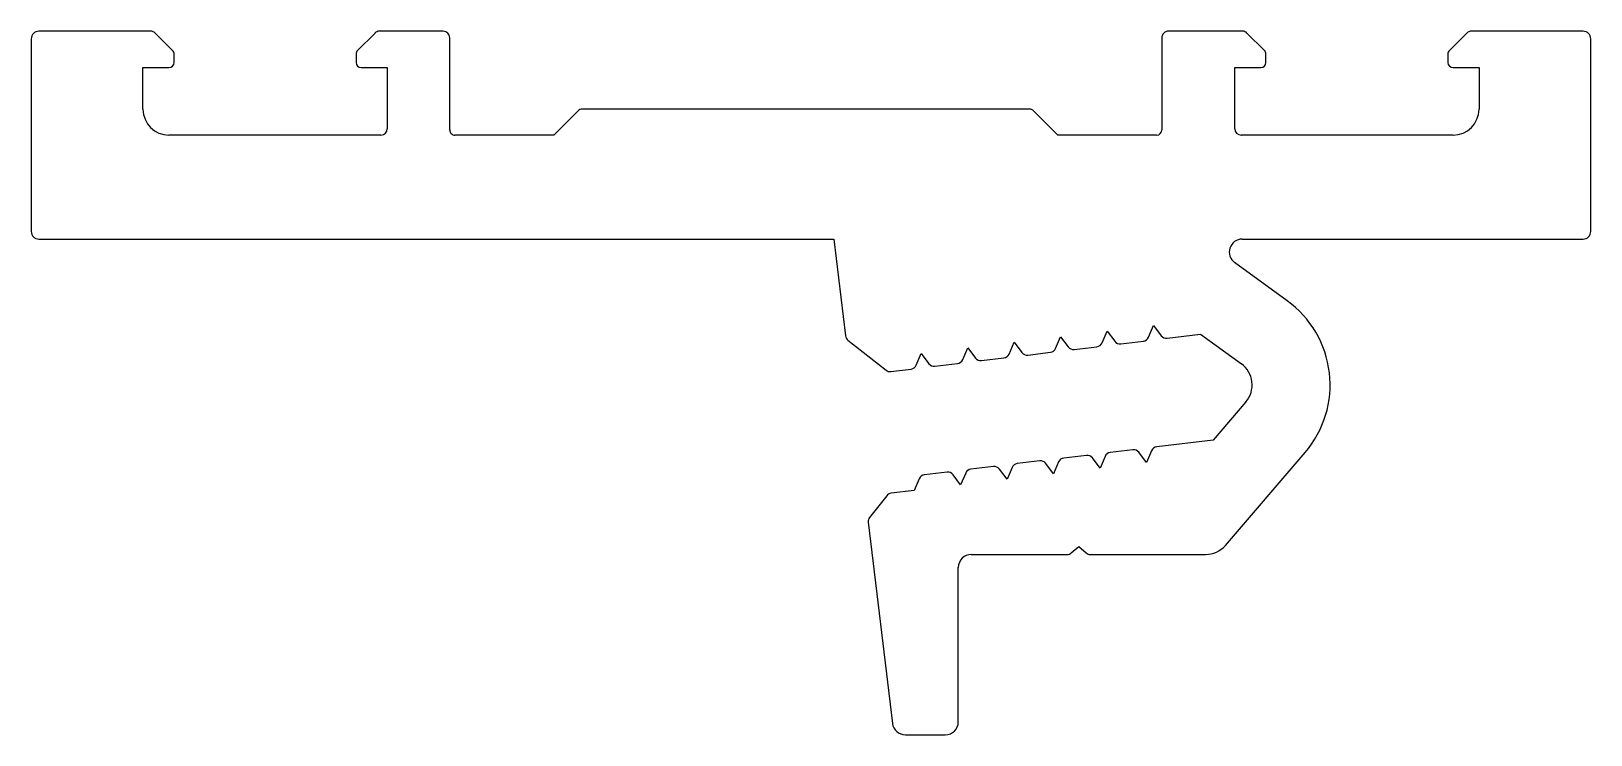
# Model space of a CAD drawing. Extents: x 1407.4 to 1467.4, y 572.7 to 599.8.
import ezdxf

# ---------------------------------------------------------------- set-up
doc = ezdxf.new("R2010")
doc.units = 0
doc.layers.add('KES-PROFIL', color=52, linetype='CONTINUOUS')

msp = doc.modelspace()

# ---------------------------------------------------------------- linework, layer by layer
at = {"layer": 'KES-PROFIL', "color": 18}
for p, q in [((1407.416, 599.496), (1407.416, 592.096)), ((1412.012, 599.796), (1407.716, 599.796)), ((1412.857, 599.054), (1412.189, 599.723)), ((1420.643, 599.723), (1419.974, 599.054)), ((1423.269, 599.796), (1420.819, 599.796)), ((1423.519, 595.996), (1423.519, 599.546)), ((1450.913, 599.546), (1450.913, 595.996)), ((1454.012, 599.796), (1451.163, 599.796)), ((1454.857, 599.054), (1454.189, 599.723)), ((1462.643, 599.723), (1461.974, 599.054)), ((1467.116, 599.796), (1462.819, 599.796)), ((1467.416, 592.096), (1467.416, 599.496)), ((1412.916, 598.596), (1412.916, 598.913)), ((1419.916, 598.913), (1419.916, 598.596)), ((1454.916, 598.596), (1454.916, 598.913)), ((1461.916, 598.913), (1461.916, 598.596)), ((1411.716, 596.796), (1411.716, 598.396)), ((1411.716, 598.396), (1412.716, 598.396)), ((1420.116, 598.396), (1421.116, 598.396)), ((1421.116, 598.396), (1421.116, 596.046)), ((1453.716, 596.046), (1453.716, 598.396)), ((1453.716, 598.396), (1454.716, 598.396)), ((1462.116, 598.396), (1463.116, 598.396)), ((1463.116, 598.396), (1463.116, 596.796)), ((1428.446, 596.723), (1427.519, 595.796)), ((1445.809, 596.796), (1428.622, 596.796)), ((1446.913, 595.796), (1445.986, 596.723)), ((1420.866, 595.796), (1412.716, 595.796)), ((1427.519, 595.796), (1423.719, 595.796)), ((1450.713, 595.796), (1446.913, 595.796)), ((1462.116, 595.796), (1453.966, 595.796)), ((1407.716, 591.796), (1438.297, 591.796)), ((1438.297, 591.796), (1438.745, 588.071)), ((1454.008, 591.796), (1467.116, 591.796)), ((1455.735, 589.426), (1453.714, 590.891)), ((1446.827, 587.592), (1447.02, 588.043)), ((1447.02, 588.043), (1447.314, 587.65)), ((1448.614, 587.807), (1448.807, 588.258)), ((1448.807, 588.258), (1449.101, 587.865)), ((1450.401, 588.022), (1450.594, 588.473)), ((1450.594, 588.473), (1450.888, 588.08)), ((1451.118, 587.982), (1452.403, 588.136)), ((1452.403, 588.136), (1453.974, 586.998)), ((1438.838, 587.904), (1440.302, 586.755)), ((1443.253, 587.162), (1443.446, 587.613)), ((1443.446, 587.613), (1443.74, 587.22)), ((1445.04, 587.377), (1445.233, 587.828)), ((1445.233, 587.828), (1445.527, 587.435)), ((1445.757, 587.337), (1446.627, 587.442)), ((1447.544, 587.552), (1448.414, 587.657)), ((1449.331, 587.767), (1450.201, 587.872)), ((1441.466, 586.947), (1441.658, 587.398)), ((1441.658, 587.398), (1441.953, 587.005)), ((1442.183, 586.907), (1443.053, 587.012)), ((1443.97, 587.122), (1444.84, 587.227)), ((1440.487, 586.703), (1441.266, 586.797)), ((1454.146, 585.536), (1452.882, 584.064)), ((1452.882, 584.064), (1450.714, 583.804)), ((1446.223, 583.264), (1445.353, 583.159)), ((1446.94, 583.224), (1446.747, 582.773)), ((1448.01, 583.478), (1447.14, 583.374)), ((1448.534, 582.988), (1448.24, 583.38)), ((1448.727, 583.439), (1448.534, 582.988)), ((1449.797, 583.693), (1448.927, 583.589)), ((1450.322, 583.203), (1450.027, 583.595)), ((1450.514, 583.654), (1450.322, 583.203)), ((1453.358, 580.014), (1456.422, 583.582)), ((1442.649, 582.834), (1441.779, 582.729)), ((1443.173, 582.343), (1442.879, 582.735)), ((1443.366, 582.794), (1443.173, 582.343)), ((1444.436, 583.049), (1443.566, 582.944)), ((1444.96, 582.558), (1444.666, 582.95)), ((1445.153, 583.009), (1444.96, 582.558)), ((1446.747, 582.773), (1446.453, 583.165)), ((1441.386, 582.128), (1440.496, 582.021)), ((1441.579, 582.579), (1441.386, 582.128)), ((1440.329, 581.927), (1439.671, 581.089)), ((1439.619, 580.904), (1440.55, 573.168)), ((1443.583, 579.666), (1447.269, 579.666)), ((1447.43, 579.724), (1447.717, 579.966)), ((1447.717, 579.966), (1448.005, 579.724)), ((1448.166, 579.666), (1452.599, 579.666)), ((1443.083, 573.227), (1443.083, 579.166)), ((1441.046, 572.727), (1442.583, 572.727))]:
    msp.add_line(p, q, dxfattribs=at)
for centre, radius, start, end in [((1407.716, 599.496), 0.3, 90, 180), ((1412.012, 599.546), 0.25, 45, 90), ((1420.819, 599.546), 0.25, 90, 135), ((1423.269, 599.546), 0.25, 0, 90), ((1451.163, 599.546), 0.25, 90, 180.00002), ((1454.012, 599.546), 0.25, 45, 90), ((1462.819, 599.546), 0.25, 90, 135), ((1467.116, 599.496), 0.3, 0, 90), ((1412.716, 598.913), 0.2, 0, 45), ((1420.116, 598.913), 0.2, 135, 180), ((1454.716, 598.913), 0.2, 0, 45), ((1462.116, 598.913), 0.2, 135, 180), ((1412.716, 598.596), 0.2, 270, 0), ((1420.116, 598.596), 0.2, 180, 270), ((1454.716, 598.596), 0.2, 270, 0), ((1462.116, 598.596), 0.2, 180, 270), ((1412.716, 596.796), 1, 180, 270), ((1428.622, 596.546), 0.25, 90, 135), ((1445.809, 596.546), 0.25, 45, 90), ((1462.116, 596.796), 1, 270, 0), ((1420.866, 596.046), 0.25, 270, 0), ((1423.719, 595.996), 0.2, 180.00002, 270.00002), ((1450.713, 595.996), 0.2, 269.99971, 359.99971), ((1453.966, 596.046), 0.25, 180, 270), ((1407.716, 592.096), 0.3, 180, 270), ((1454.008, 591.296), 0.5, 89.99999, 234.05999), ((1467.116, 592.096), 0.3, 269.99999, 0), ((1453.387, 586.188), 4, 319.34835, 54.05999), ((1438.993, 588.101), 0.25, 186.85933, 231.85933), ((1450.171, 588.12), 0.25, 276.85933, 336.85933), ((1451.088, 588.23), 0.25, 216.85933, 276.85787), ((1445.727, 587.585), 0.25, 216.85933, 276.85933), ((1446.597, 587.69), 0.25, 276.85933, 336.85933), ((1447.514, 587.8), 0.25, 216.85933, 276.85933), ((1448.384, 587.905), 0.25, 276.85933, 336.85933), ((1449.301, 588.015), 0.25, 216.85933, 276.85933), ((1441.236, 587.045), 0.25, 276.85933, 336.85933), ((1442.153, 587.155), 0.25, 216.85933, 276.85933), ((1443.023, 587.26), 0.25, 276.85933, 336.85933), ((1443.94, 587.37), 0.25, 216.85933, 276.85933), ((1444.81, 587.475), 0.25, 276.85933, 336.85933), ((1453.387, 586.188), 1, 319.34835, 54.05999), ((1440.457, 586.951), 0.25, 231.85933, 276.85933), ((1450.744, 583.556), 0.25, 96.85843, 156.85933), ((1446.253, 583.015), 0.25, 36.85933, 96.85933), ((1447.17, 583.126), 0.25, 96.85933, 156.85933), ((1448.04, 583.23), 0.25, 36.85933, 96.85933), ((1448.957, 583.341), 0.25, 96.85933, 156.85933), ((1449.827, 583.445), 0.25, 36.85933, 96.85933), ((1441.809, 582.481), 0.25, 96.85933, 156.85933), ((1442.679, 582.585), 0.25, 36.85933, 96.85933), ((1443.596, 582.696), 0.25, 96.85933, 156.85933), ((1444.466, 582.8), 0.25, 36.85933, 96.85933), ((1445.383, 582.911), 0.25, 96.85933, 156.85933), ((1440.526, 581.772), 0.25, 96.85933, 141.85933), ((1439.868, 580.934), 0.25, 141.85933, 186.85933), ((1443.583, 579.166), 0.5, 90, 180), ((1447.269, 579.916), 0.25, 270, 310), ((1448.166, 579.916), 0.25, 230, 270), ((1452.599, 580.666), 1, 270, 319.34835), ((1441.046, 573.227), 0.5, 186.85933, 270), ((1442.583, 573.227), 0.5, 270, 0)]:
    msp.add_arc(centre, radius, start, end, dxfattribs=at)

doc.saveas('drawing.dxf')
